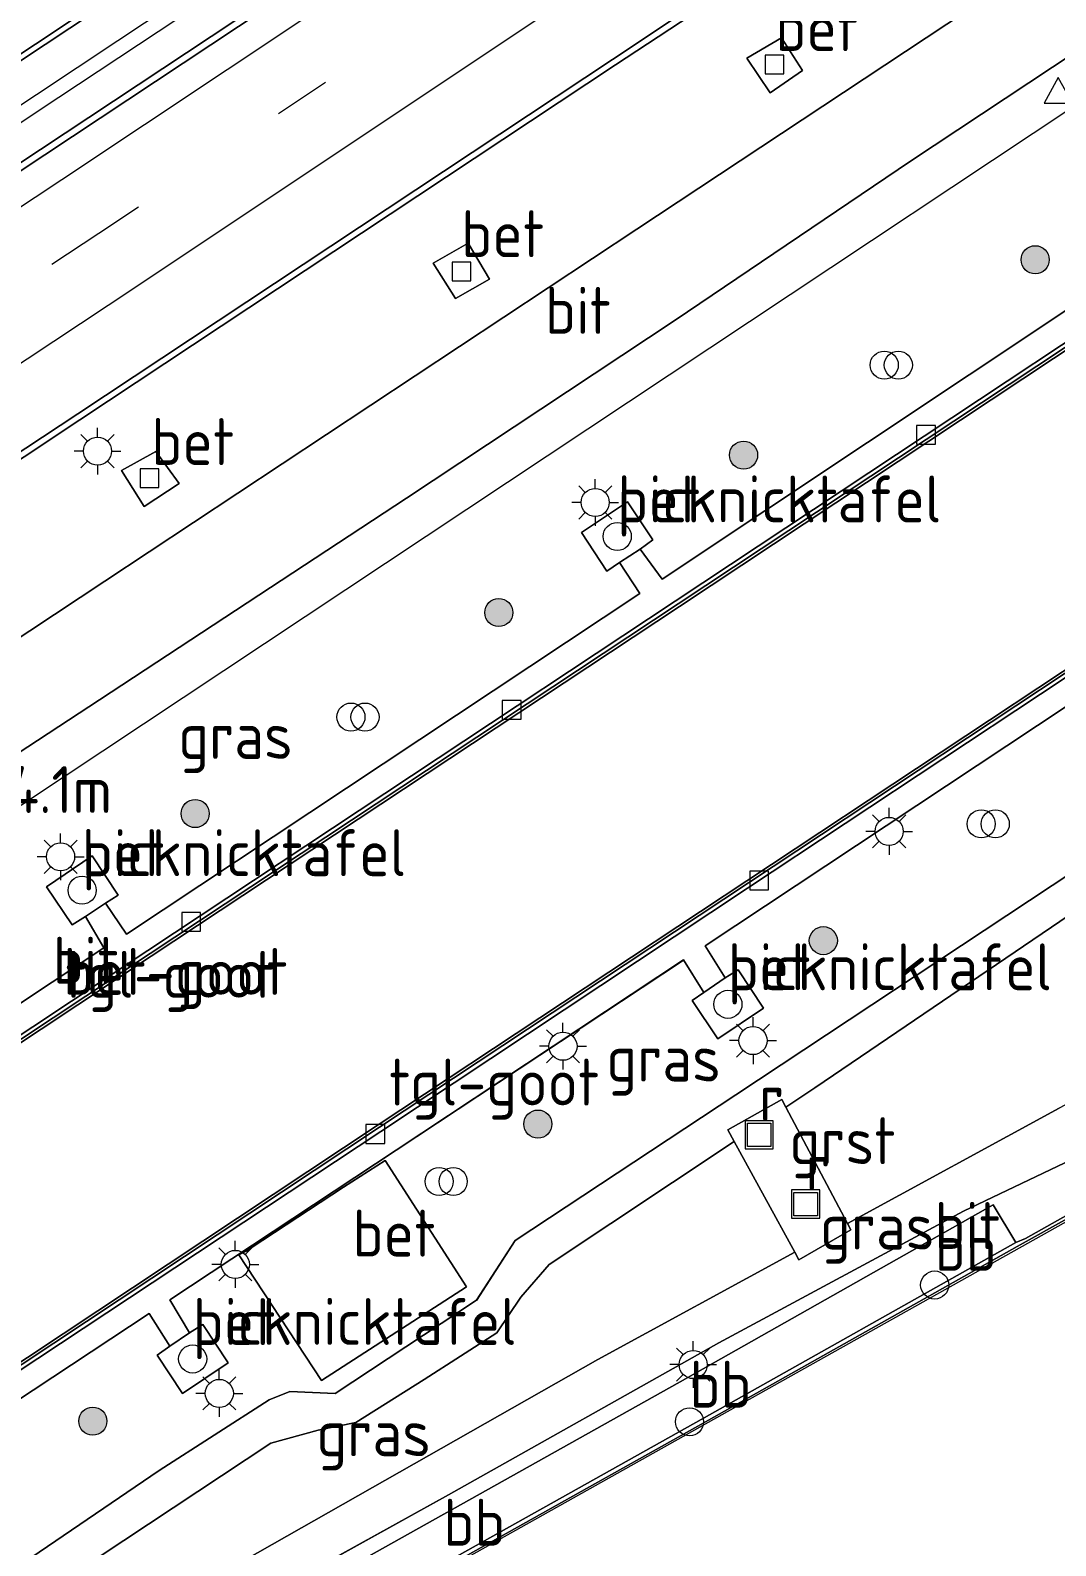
# Model space of a CAD drawing. Extents: x 253736 to 255979, y 477184 to 479215.
# Drawn here: x 255035.2 to 255089.9, y 478069.4 to 478150.2 of the extents above; entities that cross this region are included whole.
import ezdxf
from ezdxf.enums import TextEntityAlignment as Align

# ---------------------------------------------------------------- set-up
doc = ezdxf.new("R2010")
doc.units = 0
doc.linetypes.add('39strp', pattern=[12, 3, -9])
for name, color, linetype, lineweight in [('af-bs-doorgang', 8, 'Continuous', 18), ('af-bs-rasterhekwerk', 8, 'hekwerk', 18), ('as-bs-kilometr', 8, 'Continuous', 18), ('bp-b5-grasland', 8, 'Continuous', 18), ('bp-bs-boom', 8, 'Continuous', 18), ('gr-bs-geleiderail', 8, 'geleiderail', 18), ('gw-bs-kruinlijn', 8, 'Continuous', 18), ('gw-bs-teenlijn', 8, 'Continuous', 18), ('mk-bs-39streep 0.15', 8, '39strp', 18), ('mk-bs-streep 0.15', 8, 'Continuous', 18), ('og-bs-inrichtingselement', 8, 'Continuous', 18), ('og-bs-terreinafscheiding', 8, 'Continuous', 18), ('vh-b5-verh_soort', 8, 'Continuous', 18), ('vh-bs-band', 8, 'Continuous', 18), ('wh-bs-kolk', 8, 'Continuous', 18), ('wh-bs-put', 8, 'Continuous', 18), ('wm-bs-lichtmast', 8, 'Continuous', 18), ('wm-bs-overig', 8, 'Continuous', 18), ('wm-bs-verkeersbord', 8, 'Continuous', 18)]:
    doc.layers.add(name, color=color, linetype=linetype, lineweight=lineweight)
doc.styles.add('rtw_iso', font='isocp.shx')
doc.linetypes.add('geleiderail', pattern='A,2,-1,[175,RTW.shx,S=0.5,R=0,X=0,Y=0],-1', length=4)
doc.linetypes.add('hekwerk', pattern='A,7,-1.5,[1,RTW.shx,S=0.75,R=0,X=0,Y=0],-1.5', length=10)

# ---------------------------------------------------------------- blocks, each defined once
blk = doc.blocks.new('kolk')
blk.add_lwpolyline([(-0.5, -0.5), (0.5, -0.5), (0.5, 0.5), (-0.5, 0.5)], close=True)
blk = doc.blocks.new('dtb')
blk.add_circle((0, 0), 0.75)
blk = doc.blocks.new('dtbattr')
at = {"style": 'rtw_iso'}
blk.add_attdef('TAG', (0.591, 0.868), '', height=2.5, dxfattribs=at)
blk = doc.blocks.new('put')
for p, q in [((0.75, 0.75), (-0.75, 0.75)), ((-0.75, 0.75), (-0.75, -0.75)), ((0.75, -0.75), (0.75, 0.75)), ((-0.75, -0.75), (0.75, -0.75))]:
    blk.add_line(p, q)
blk.add_lwpolyline([(-0.625, 0.625), (0.625, 0.625), (0.625, -0.625), (-0.625, -0.625)], close=True)
blk = doc.blocks.new('verkeersbord')
for p, q in [((0, 0.75), (-0.75, -0.625)), ((0.75, -0.625), (0, 0.75)), ((-0.75, -0.625), (0.75, -0.625))]:
    blk.add_line(p, q)
blk = doc.blocks.new('dtbattr-r')
at = {"style": 'rtw_iso'}
blk.add_attdef('TAG', text='', height=2.5, dxfattribs=at).set_placement((0, 0), align=Align.MIDDLE_CENTER)
blk = doc.blocks.new('RW1 Buren totaal_ACAD_1_FMEBLOCK100')
at = {"layer": 'bp-b5-grasland'}
for points in [[(-34.17, -18.289, 24.151), (-23.501, -11.047, 24.198), (-17.644, -7.269, 24.278), (-16.539, -6.826, 24.276), (-14.115, -6.93, 24.215), (-6.574, -1.961, 24.227), (-4.51, 1.232, 24.232), (7.27, 9.008, 24.136), (24.161, 20.183, 24.094), (35.281, 27.547, 24.163), (47.452, 36.133, 24.307), (53.141, 38.802, 24.181), (56.862, 37.99, 24.274), (58.58, 34.962, 24.379), (58.025, 30.156, 24.358), (56.639, 25.837, 24.455), (53.751, 21.786, 24.432), (49.54, 19.062, 24.454), (37.295, 12.35, 24.421), (26.783, 6.299, 24.487), (19.424, 2.795, 24.483), (6.362, -4.228, 24.5), (-8.06, -12.334, 24.465), (-22.684, -20.446, 24.483)], [(31.38, 22.882, 23.545), (11.49, 9.382, 23.533), (9.942, 8.352, 23.539), (9.727, 8.757, 23.763), (6.852, 7.136, 23.705), (7.188, 6.522, 23.549), (-2.688, -0.041, 23.586), (-4.203, -1.795, 23.598), (-5.488, -3.7, 23.57), (-9.355, -6.184, 23.617), (-13.013, -8.48, 23.553), (-15.021, -8.894, 23.56), (-17.554, -9.58, 23.545), (-30.609, -18.226, 23.578)], [(-20.477, -16.693, 23.653), (-0.1, -5.126, 23.648), (10.422, 0.606, 23.622), (10.645, 0.199, 23.765), (13.422, 1.803, 23.809), (13.242, 2.142, 23.614), (24.53, 8.292, 23.586)]]:
    blk.add_polyline3d(points, dxfattribs=at)
blk = doc.blocks.new('RW1 Buren totaal_ACAD_1_FMEBLOCK105')
at = {"layer": 'bp-b5-grasland'}
for points in [[(43.967, 0.329, 24.58), (29.826, -7.614, 24.586), (29.31, -7.844, 24.56), (28.099, -5.828, 24.537), (11.399, -15.274, 24.556), (-13.838, -29.397, 24.537)], [(-28.3, -19.114, 24.371), (-16.96, -11.628, 24.372), (-15.85, -13.365, 24.399), (-16.521, -13.853, 24.408), (-15.169, -15.901, 24.41), (-12.729, -14.264, 24.397), (-14.094, -12.206, 24.409), (-14.792, -12.654, 24.405), (-15.852, -10.888, 24.379), (-3.773, -2.91, 24.376), (11.566, 7.242, 24.389), (12.654, 5.514, 24.394), (12.026, 5.08, 24.412), (13.395, 3.027, 24.394), (15.847, 4.67, 24.413), (14.489, 6.724, 24.417), (13.788, 6.291, 24.406), (12.724, 7.995, 24.374), (40.137, 26.159, 24.363)], [(-15.595, -29.408, 24.483), (-0.971, -21.296, 24.465), (13.451, -13.19, 24.5), (26.513, -6.167, 24.483), (33.872, -2.663, 24.487), (44.384, 3.388, 24.421), (56.629, 10.1, 24.454), (60.841, 12.824, 24.432), (63.729, 16.875, 24.455), (65.114, 21.194, 24.358), (65.669, 26, 24.379), (63.951, 29.028, 24.274), (60.231, 29.84, 24.181), (54.541, 27.171, 24.307), (42.37, 18.585, 24.163), (31.25, 11.221, 24.094), (14.359, 0.046, 24.136), (2.58, -7.73, 24.232), (0.515, -10.923, 24.227), (-7.026, -15.891, 24.215), (-9.45, -15.788, 24.276), (-10.555, -16.231, 24.278), (-16.411, -20.009, 24.198), (-27.08, -27.251, 24.151)]]:
    blk.add_polyline3d(points, dxfattribs=at)
blk.add_polyline3d([(-10.882, -7.715, 24.393), (-11.777, -8.294, 24.378), (-12.169, -8.499, 24.317), (-7.751, -15.206, 24.269), (-0.021, -10.198, 24.252), (-4.353, -3.456, 24.247), (-6.572, -4.878, 24.39)], close=True, dxfattribs=at)
blk = doc.blocks.new('RW1 Buren totaal_ACAD_1_FMEBLOCK121')
at = {"layer": 'bp-b5-grasland'}
for points in [[(67.501, 37.519, 24.236), (45.444, 22.913, 24.236), (17.036, 4.126, 24.227), (-4.313, -10.009, 24.206)], [(0.84, 2.865, 24.408), (15.702, 12.732, 24.401), (44.309, 31.683, 24.465), (54.65, 38.49, 24.444)]]:
    blk.add_polyline3d(points, dxfattribs=at)
for points in [[(51.309, 32.03, 24.146), (52.564, 30.186, 24.113), (54.277, 31.374, 24.125), (53.172, 33.12, 24.128)], [(34.572, 21.091, 24.038), (35.763, 19.204, 24.053), (37.574, 20.243, 24.08), (36.441, 22.166, 24.092)], [(17.925, 10.022, 24.074), (19.145, 8.116, 24.059), (21.015, 9.341, 24.095), (19.765, 11.041, 24.047)]]:
    blk.add_polyline3d(points, close=True, dxfattribs=at)
blk = doc.blocks.new('RW1 Buren totaal_ACAD_1_FMEBLOCK153')
at = {"layer": 'bp-b5-grasland'}
for points in [[(2.428, -2.944, 24.795), (-19.684, -17.607, 24.762), (-39.852, -30.986, 24.744)], [(-22.091, -13.747, 24.719), (0.318, 1.1, 24.749)]]:
    blk.add_polyline3d(points, dxfattribs=at)
blk = doc.blocks.new('prullenbak')
for centre in [(-0.375, 0), (0.375, 0)]:
    blk.add_circle(centre, 0.75)
blk = doc.blocks.new('boom')
blk.add_hatch(color=256).paths.add_polyline_path([(-0.75, 0, 1), (0.75, 0, 1)])
blk.add_circle((0, 0), 0.75)
blk = doc.blocks.new('lantaarnpaal')
for p, q in [((-0.884, 0.884), (-0.53, 0.53)), ((0, 0.75), (0, 1.25)), ((0.53, 0.53), (0.884, 0.884)), ((-0.75, 0), (-1.25, 0)), ((0.75, 0), (1.25, 0)), ((-0.53, -0.53), (-0.884, -0.884)), ((0, -0.75), (0, -1.25)), ((0.53, -0.53), (0.884, -0.884))]:
    blk.add_line(p, q)
blk.add_circle((0, 0), 0.75)
blk = doc.blocks.new('RW1 Buren totaal_ACAD_1_FMEBLOCK893')
at = {"layer": 'vh-b5-verh_soort'}
for points in [[(-26.834, 14.178, 24.306), (16.085, 42.638, 24.312), (44.286, 61.291, 24.283), (82.582, 86.689, 24.29), (82.915, 86.715, 24.302), (83.124, 86.359, 24.318), (82.05, 81.121, 24.433), (82.399, 80.399, 24.439), (83.059, 80.443, 24.437), (93.144, 87.112, 24.476), (93.069, 87.24, 24.494), (94.578, 88.523, 24.511), (96.486, 90.929, 24.484), (97.664, 93.706, 24.475)], [(79.004, 67.265, 24.259), (47.882, 46.65, 24.2), (28.2, 33.64, 24.204), (3.857, 17.498, 24.2)], [(20.221, 3.538, 24.456), (45.547, 17.703, 24.452), (62.318, 27.133, 24.465), (77.026, 35.333, 24.469)]]:
    blk.add_polyline3d(points, dxfattribs=at)
blk = doc.blocks.new('Deel_d28hz')
at = {"layer": 'af-bs-doorgang'}
blk.add_polyline3d([(255047.612, 478085.654, 24.393), (255046.717, 478085.075, 24.378)], dxfattribs=at)
at = {"layer": 'af-bs-rasterhekwerk'}
for points in [[(255118.226, 478166.834, 24.369), (255097.356, 478150.46, 24.267), (254987.221, 478077.356, 24.217), (254977.077, 478064.379, 24.253), (254973.673, 478058.132, 24.34), (254975.275, 478054.254, 24.32)], [(255047.612, 478085.654, 24.393), (255051.922, 478088.491, 24.39), (255054.141, 478089.913, 24.247), (255058.473, 478083.171, 24.252), (255050.743, 478078.163, 24.269), (255046.325, 478084.87, 24.317), (255046.717, 478085.075, 24.378)]]:
    blk.add_polyline3d(points, dxfattribs=at)
at = {"layer": 'bp-b5-grasland'}
for points in [[(255096.28, 478139.134, 24.461), (255068.93, 478120.942, 24.455), (255067.757, 478122.537, 24.5), (255068.429, 478123.033, 24.515), (255067.083, 478125.061, 24.52), (255064.618, 478123.433, 24.505), (255065.975, 478121.372, 24.511), (255066.649, 478121.825, 24.523), (255067.732, 478120.181, 24.483), (255040.338, 478101.983, 24.472), (255039.208, 478103.648, 24.52), (255039.879, 478104.065, 24.52), (255038.492, 478106.176, 24.527), (255036.053, 478104.511, 24.52), (255037.43, 478102.494, 24.511), (255038.15, 478102.928, 24.524), (255039.119, 478101.264, 24.468), (255011.686, 478083.036, 24.479)], [(255020.778, 478102.624, 24.257), (255038.89, 478114.5, 24.257), (255055.271, 478125.265, 24.269), (255069.614, 478134.765, 24.299), (255082.175, 478143.252, 24.344), (255096.084, 478152.458, 24.356)]]:
    blk.add_polyline3d(points, dxfattribs=at)
for points in [[(255119.905, 478112.808, 23.615), (255119.775, 478112.877, 23.583), (255118.956, 478111.309, 23.636), (255119.237, 478111.167, 23.654), (255116.264, 478107.606, 23.588), (255110.079, 478103.326, 23.609), (255090.113, 478092.699, 23.586), (255078.825, 478086.549, 23.614), (255075.525, 478092.759, 23.539), (255077.074, 478093.789, 23.533), (255096.964, 478107.289, 23.545), (255108.446, 478114.805, 23.463), (255115.738, 478119.81, 23.501), (255118.742, 478120.88, 23.523), (255120.988, 478120.572, 23.487), (255121.696, 478119.544, 23.497), (255121.377, 478116.422, 23.534)], [(255076.005, 478085.013, 23.622), (255065.484, 478079.281, 23.648), (255045.106, 478067.714, 23.653), (255026.625, 478057.08, 23.664), (255024.425, 478055.837, 23.667), (255022.851, 478058.781, 23.606), (255034.975, 478066.181, 23.578), (255048.03, 478074.827, 23.545), (255050.562, 478075.513, 23.56), (255052.57, 478075.927, 23.553), (255056.228, 478078.223, 23.617), (255060.096, 478080.707, 23.57), (255061.38, 478082.612, 23.598), (255062.896, 478084.366, 23.586), (255072.771, 478090.929, 23.549)]]:
    blk.add_polyline3d(points, close=True, dxfattribs=at)
at = {"layer": 'gr-bs-geleiderail'}
for points in [[(254888.275, 478047.997, 25.234), (254935.328, 478079.297, 25.375), (254984.13, 478111.71, 25.456), (255036.715, 478146.672, 25.501), (255089.688, 478181.695, 25.57), (255099.031, 478187.796, 25.585), (255119.681, 478201.284, 25.603), (255139.001, 478214.098, 25.636), (255146.576, 478219.171, 25.639), (255168.412, 478234.722, 25.633), (255193.618, 478252.791, 25.636), (255196.659, 478255.099, 25.672), (255203.806, 478261.204, 25.642), (255211.552, 478267.917, 25.69), (255213.228, 478269.389, 25.696)], [(255189.73, 478254.275, 25.687), (255168.87, 478239.295, 25.606), (255166.928, 478237.872, 25.609), (255165.502, 478236.716, 25.624), (255163.462, 478234.975, 25.6), (255147.611, 478221.359, 25.606), (255145.153, 478219.373, 25.609), (255142.787, 478217.576, 25.6), (255140.043, 478215.661, 25.597), (255086.635, 478180.625, 25.567), (255065.494, 478166.654, 25.546), (255039.868, 478149.662, 25.474), (254994.323, 478119.448, 25.471), (254944.356, 478086.205, 25.42), (254887.84, 478048.598, 25.252)]]:
    blk.add_polyline3d(points, dxfattribs=at)
at = {"layer": 'gw-bs-kruinlijn'}
blk.add_polyline3d([(255042.899, 478063.961, 24.483), (255057.523, 478072.073, 24.465), (255071.945, 478080.179, 24.5), (255085.007, 478087.202, 24.483), (255092.366, 478090.706, 24.487), (255102.878, 478096.757, 24.421), (255115.123, 478103.469, 24.454), (255119.335, 478106.193, 24.432), (255122.223, 478110.244, 24.455), (255123.608, 478114.563, 24.358), (255124.163, 478119.369, 24.379), (255122.445, 478122.397, 24.274), (255118.725, 478123.209, 24.181), (255113.035, 478120.54, 24.307), (255100.864, 478111.954, 24.163), (255089.744, 478104.59, 24.094), (255072.853, 478093.415, 24.136), (255061.074, 478085.639, 24.232), (255059.009, 478082.446, 24.227), (255051.468, 478077.477, 24.215), (255049.044, 478077.581, 24.276), (255047.939, 478077.138, 24.278), (255042.083, 478073.36, 24.198), (255031.414, 478066.118, 24.151)], dxfattribs=at)
at = {"layer": 'gw-bs-teenlijn'}
for points in [[(255075.525, 478092.759, 23.539), (255077.074, 478093.789, 23.533), (255096.964, 478107.289, 23.545), (255108.446, 478114.805, 23.463), (255115.738, 478119.81, 23.501), (255118.742, 478120.88, 23.523), (255120.988, 478120.572, 23.487), (255121.696, 478119.544, 23.497), (255121.377, 478116.422, 23.534), (255119.905, 478112.808, 23.615)], [(255119.237, 478111.167, 23.654), (255116.264, 478107.606, 23.588), (255110.079, 478103.326, 23.609), (255090.113, 478092.699, 23.586), (255078.825, 478086.549, 23.614)], [(255022.851, 478058.781, 23.606), (255034.975, 478066.181, 23.578), (255048.03, 478074.827, 23.545), (255050.562, 478075.513, 23.56), (255052.57, 478075.927, 23.553), (255056.228, 478078.223, 23.617), (255060.096, 478080.707, 23.57), (255061.38, 478082.612, 23.598), (255062.896, 478084.366, 23.586), (255072.771, 478090.929, 23.549)], [(255076.005, 478085.013, 23.622), (255065.484, 478079.281, 23.648), (255045.106, 478067.714, 23.653), (255026.625, 478057.08, 23.664), (255024.425, 478055.837, 23.667)]]:
    blk.add_polyline3d(points, dxfattribs=at)
at = {"layer": 'mk-bs-39streep 0.15'}
blk.add_polyline3d([(255226.958, 478271.138, 25.019), (255223.306, 478268.451, 25.01), (255198.516, 478250.276, 24.912), (255177.9, 478235.288, 24.846), (255158.307, 478221.1, 24.864), (255140.11, 478208.093, 24.835), (255119.662, 478193.675, 24.805), (255100.661, 478180.703, 24.782), (255079.172, 478166.186, 24.753), (255060.93, 478154.106, 24.732), (255038.855, 478139.38, 24.689), (255018.695, 478126.038, 24.67), (254997.503, 478111.938, 24.651), (254977.306, 478098.547, 24.628), (254957.352, 478085.319, 24.61), (254935.845, 478071.061, 24.58), (254915.165, 478057.282, 24.532), (254894.834, 478043.753, 24.492), (254892.201, 478041.997, 24.488)], dxfattribs=at)
at = {"layer": 'mk-bs-streep 0.15'}
for points in [[(255224.761, 478273.828, 25.1), (255221.085, 478271.117, 25.087), (255196.306, 478252.972, 24.989), (255175.815, 478238.102, 24.917), (255156.271, 478223.899, 24.942), (255138.047, 478210.911, 24.927), (255117.592, 478196.483, 24.904), (255098.571, 478183.49, 24.884), (255077.161, 478169.041, 24.835), (255059.004, 478156.986, 24.809), (255036.874, 478142.255, 24.764), (255016.723, 478128.899, 24.752), (254995.537, 478114.784, 24.732), (254975.242, 478101.385, 24.711), (254955.33, 478088.115, 24.686), (254933.831, 478073.872, 24.654), (254913.196, 478060.129, 24.626), (254892.903, 478046.623, 24.578), (254890.251, 478044.853, 24.572)], [(254894.152, 478039.139, 24.409), (254896.752, 478040.874, 24.414), (254917.083, 478054.403, 24.454), (254937.76, 478068.18, 24.502), (254959.264, 478082.435, 24.532), (254979.218, 478095.663, 24.55), (254999.417, 478109.056, 24.573), (255020.608, 478123.155, 24.592), (255040.77, 478136.498, 24.611), (255062.845, 478151.225, 24.654), (255081.096, 478163.31, 24.675), (255102.605, 478177.841, 24.704), (255121.634, 478190.832, 24.727), (255142.113, 478205.272, 24.757), (255160.328, 478218.292, 24.786), (255179.932, 478232.488, 24.768), (255200.556, 478247.482, 24.834), (255225.354, 478265.662, 24.932), (255229.151, 478268.455, 24.941)], [(255117.811, 478102.05, 24.493), (255117.817, 478101.96, 24.442), (255006.087, 478039.355, 24.414), (255004.107, 478038.22, 24.431), (255000.303, 478036.848, 24.459), (254997.16, 478036.509, 24.46), (254993.847, 478036.61, 24.514)]]:
    blk.add_polyline3d(points, dxfattribs=at)
at = {"layer": 'og-bs-terreinafscheiding'}
for points in [[(254889.358, 478046.162, 24.602), (254892.042, 478047.956, 24.607), (254912.269, 478061.408, 24.656), (254932.942, 478075.157, 24.677), (254954.429, 478089.346, 24.709), (254974.313, 478102.598, 24.731), (254994.672, 478116.16, 24.756), (255015.754, 478130.202, 24.787), (255035.967, 478143.593, 24.794), (255058.063, 478158.242, 24.83), (255076.327, 478170.33, 24.865), (255097.595, 478184.651, 24.907), (255116.682, 478197.617, 24.927), (255137.352, 478211.81, 24.951), (255155.684, 478224.707, 24.97), (255175.226, 478238.738, 24.925), (255195.852, 478253.624, 25.007), (255220.606, 478271.687, 25.094), (255224.296, 478274.397, 25.109)], [(254886.42, 478050.466, 24.59), (254888.232, 478051.673, 24.594), (254912.346, 478067.758, 24.643), (254934.819, 478082.634, 24.681), (254951.381, 478093.619, 24.692), (254970.054, 478106.036, 24.705), (254993.057, 478121.37, 24.734), (255012.786, 478134.429, 24.751), (255033.225, 478148.007, 24.765), (255055.593, 478162.868, 24.802), (255075.882, 478176.384, 24.813), (255095.619, 478189.531, 24.856), (255115.98, 478203.423, 24.865), (255135.136, 478216.575, 24.909), (255152.583, 478228.786, 24.931), (255162.636, 478235.887, 24.902), (255168.982, 478240.369, 24.884), (255189.474, 478254.966, 24.955)], [(254889.166, 478046.442, 24.568), (254891.826, 478048.217, 24.572), (254912.081, 478061.699, 24.628), (254932.764, 478075.428, 24.648), (254954.252, 478089.656, 24.67), (254974.089, 478102.898, 24.689), (254994.458, 478116.408, 24.711), (255015.574, 478130.491, 24.744), (255035.742, 478143.87, 24.762), (255057.854, 478158.533, 24.795), (255076.158, 478170.664, 24.823), (255097.176, 478184.732, 24.85), (255116.541, 478197.84, 24.872), (255137.148, 478212.114, 24.912), (255155.529, 478224.908, 24.918), (255175.18, 478238.839, 24.877), (255195.784, 478253.674, 24.963), (255195.852, 478253.624, 25.007)], [(254886.555, 478050.268, 24.542), (254888.226, 478051.379, 24.546), (254912.516, 478067.476, 24.596), (254934.926, 478082.429, 24.6), (254951.479, 478093.342, 24.634), (254970.189, 478105.827, 24.665), (254993.227, 478121.127, 24.681), (255012.951, 478134.231, 24.698), (255033.335, 478147.73, 24.719), (255055.744, 478162.577, 24.749), (255076.075, 478176.079, 24.766), (255095.765, 478189.314, 24.82), (255116.089, 478203.18, 24.825), (255135.281, 478216.334, 24.864), (255151.411, 478227.672, 24.891), (255162.722, 478235.695, 24.848), (255162.636, 478235.887, 24.902)], [(255135.278, 478191.005, 24.438), (255142.426, 478197.674, 24.493), (255147.694, 478202.564, 24.596), (255147.277, 478203.306, 24.641), (255133.065, 478193.779, 24.617), (255105.129, 478174.662, 24.576), (255090.951, 478165.186, 24.56), (255076.622, 478155.576, 24.536), (255066.268, 478148.665, 24.526), (255037.729, 478129.77, 24.481), (255022.785, 478119.902, 24.472), (254998.452, 478103.676, 24.457), (254981.426, 478092.352, 24.412), (254959.42, 478077.69, 24.39), (254939.927, 478064.784, 24.361), (254915.918, 478048.858, 24.323), (254898.702, 478037.408, 24.305), (254896.392, 478035.859, 24.296)], [(254896.57, 478035.597, 24.24), (254898.799, 478037.09, 24.248), (254916.169, 478048.608, 24.254), (254940.115, 478064.52, 24.307), (254959.508, 478077.379, 24.313), (254981.62, 478092.108, 24.362), (254998.65, 478103.421, 24.367), (255022.972, 478119.572, 24.408), (255037.834, 478129.439, 24.401), (255066.441, 478148.39, 24.465), (255076.782, 478155.197, 24.444), (255091.21, 478164.889, 24.484), (255105.203, 478174.322, 24.526), (255133.31, 478193.551, 24.542), (255147.336, 478202.954, 24.566), (255147.277, 478203.306, 24.641)], [(255109.439, 478168.893, 24.369), (255107.58, 478167.279, 24.377), (255100.899, 478162.348, 24.329), (255089.633, 478154.226, 24.236), (255067.576, 478139.62, 24.236), (255039.168, 478120.833, 24.227), (255017.819, 478106.698, 24.206), (255010.322, 478101.778, 24.189)], [(255020.778, 478102.624, 24.257), (255038.89, 478114.5, 24.257), (255055.271, 478125.265, 24.269), (255069.614, 478134.765, 24.299), (255082.175, 478143.252, 24.344), (255096.084, 478152.458, 24.356), (255105.602, 478159.278, 24.41), (255112.547, 478164.897, 24.454)], [(255073.441, 478148.737, 24.146), (255074.696, 478146.893, 24.113), (255076.409, 478148.081, 24.125), (255075.304, 478149.826, 24.128), (255073.441, 478148.737, 24.146)], [(255029.423, 478075.677, 24.2), (255053.766, 478091.819, 24.204), (255073.448, 478104.829, 24.2), (255104.57, 478125.444, 24.259), (255104.786, 478125.649, 24.255), (255104.925, 478125.986, 24.264), (255105.871, 478130.761, 24.314), (255106.042, 478131.131, 24.326), (255106.397, 478131.44, 24.332), (255113.658, 478136.235, 24.33), (255120.974, 478141.104, 24.382), (255124.049, 478143.569, 24.435), (255126.066, 478146.006, 24.453), (255127.088, 478147.549, 24.461)], [(255102.461, 478093.698, 24.58), (255088.32, 478085.755, 24.586), (255087.804, 478085.525, 24.56)], [(254998.732, 478072.357, 24.306), (255041.651, 478100.817, 24.312), (255069.852, 478119.47, 24.283), (255108.148, 478144.868, 24.29), (255108.481, 478144.894, 24.302), (255108.69, 478144.538, 24.318), (255107.616, 478139.3, 24.433), (255107.965, 478138.578, 24.439), (255108.625, 478138.622, 24.437), (255118.71, 478145.291, 24.476), (255118.635, 478145.419, 24.494)], [(254973.679, 478052.651, 24.431), (254976.282, 478051.119, 24.455), (254979.332, 478050.611, 24.468), (254982.362, 478050.996, 24.503), (254985.118, 478052.347, 24.522), (254987.584, 478054.797, 24.537), (254991.811, 478060.326, 24.551), (254993.859, 478062.604, 24.55), (254996.233, 478064.508, 24.532), (254996.468, 478064.742, 24.514), (254996.589, 478065.05, 24.5), (254998.012, 478071.945, 24.426), (254998.185, 478072.327, 24.436), (254998.527, 478072.641, 24.426), (255041.465, 478101.123, 24.449), (255069.621, 478119.755, 24.414), (255107.974, 478145.172, 24.436), (255108.588, 478145.27, 24.46), (255109.057, 478144.454, 24.462), (255107.96, 478139.214, 24.497), (255108.093, 478138.92, 24.501), (255108.567, 478138.943, 24.92), (255109.353, 478139.506, 24.555)], [(255067.757, 478122.537, 24.5), (255068.93, 478120.942, 24.455), (255096.28, 478139.134, 24.461), (255095.224, 478140.732, 24.515)], [(255056.704, 478137.798, 24.038), (255057.895, 478135.911, 24.053), (255059.706, 478136.95, 24.08), (255058.573, 478138.872, 24.092), (255056.704, 478137.798, 24.038)], [(255087.804, 478085.525, 24.56), (255071.173, 478076.172, 24.59), (255045.782, 478061.957, 24.578), (255023.129, 478049.274, 24.56)], [(255029.482, 478075.294, 24.336), (255053.915, 478091.466, 24.346), (255073.483, 478104.436, 24.338), (255104.766, 478125.159, 24.375), (255105.053, 478125.471, 24.373), (255105.248, 478125.96, 24.374), (255106.222, 478130.682, 24.446), (255106.344, 478130.94, 24.44), (255106.561, 478131.183, 24.453), (255107.777, 478131.967, 24.412)], [(255040.057, 478126.729, 24.074), (255041.277, 478124.823, 24.059), (255043.147, 478126.048, 24.095), (255041.897, 478127.748, 24.047), (255040.057, 478126.729, 24.074)], [(255066.649, 478121.825, 24.523), (255065.975, 478121.372, 24.511), (255064.618, 478123.433, 24.505), (255067.083, 478125.061, 24.52), (255068.429, 478123.033, 24.515), (255067.757, 478122.537, 24.5)], [(255066.649, 478121.825, 24.523), (255067.757, 478122.537, 24.5)], [(255039.208, 478103.648, 24.52), (255040.338, 478101.983, 24.472), (255067.732, 478120.181, 24.483), (255066.649, 478121.825, 24.523)], [(255072.282, 478099.66, 24.406), (255071.218, 478101.364, 24.374), (255098.631, 478119.528, 24.363), (255099.75, 478117.793, 24.421)], [(255038.15, 478102.928, 24.524), (255037.43, 478102.494, 24.511), (255036.053, 478104.511, 24.52), (255038.492, 478106.176, 24.527), (255039.879, 478104.065, 24.52), (255039.208, 478103.648, 24.52)], [(255038.15, 478102.928, 24.524), (255039.208, 478103.648, 24.52)], [(255010.579, 478084.673, 24.517), (255011.686, 478083.036, 24.479), (255039.119, 478101.264, 24.468), (255038.15, 478102.928, 24.524)], [(255043.702, 478080.715, 24.405), (255042.642, 478082.481, 24.379), (255054.721, 478090.459, 24.376), (255070.06, 478100.611, 24.389), (255071.148, 478098.883, 24.394)], [(255071.148, 478098.883, 24.394), (255070.52, 478098.449, 24.412), (255071.889, 478096.396, 24.394), (255074.341, 478098.039, 24.413), (255072.983, 478100.093, 24.417), (255072.282, 478099.66, 24.406)], [(255072.282, 478099.66, 24.406), (255071.148, 478098.883, 24.394)], [(255079.005, 478086.21, 23.809), (255078.825, 478086.549, 23.614), (255075.525, 478092.759, 23.539), (255075.31, 478093.164, 23.763), (255072.436, 478091.543, 23.705), (255072.771, 478090.929, 23.549), (255076.005, 478085.013, 23.622), (255076.228, 478084.606, 23.765), (255079.005, 478086.21, 23.809)], [(255087.804, 478085.525, 24.56), (255086.593, 478087.541, 24.537), (255069.893, 478078.095, 24.556), (255044.656, 478063.972, 24.537), (255022.021, 478051.268, 24.524)], [(255014.86, 478061.622, 24.401), (255013.769, 478063.31, 24.343), (255030.194, 478074.255, 24.371), (255041.534, 478081.741, 24.372), (255042.644, 478080.004, 24.399)], [(255042.644, 478080.004, 24.399), (255041.973, 478079.516, 24.408), (255043.325, 478077.468, 24.41), (255045.765, 478079.105, 24.397), (255044.4, 478081.163, 24.409), (255043.702, 478080.715, 24.405)], [(255043.702, 478080.715, 24.405), (255042.644, 478080.004, 24.399)]]:
    blk.add_polyline3d(points, dxfattribs=at)
at = {"layer": 'vh-b5-verh_soort'}
for points in [[(255076.622, 478155.576, 24.536), (255066.268, 478148.665, 24.526), (255037.729, 478129.77, 24.481), (255022.785, 478119.902, 24.472)], [(255015.754, 478130.202, 24.787), (255035.967, 478143.593, 24.794), (255058.063, 478158.242, 24.83)], [(255055.593, 478162.868, 24.802), (255033.225, 478148.007, 24.765)], [(255015.574, 478130.491, 24.744), (255035.742, 478143.87, 24.762), (255057.854, 478158.533, 24.795), (255076.158, 478170.664, 24.823), (255097.176, 478184.732, 24.85), (255116.541, 478197.84, 24.872), (255137.148, 478212.114, 24.912), (255155.529, 478224.908, 24.918), (255175.18, 478238.839, 24.877), (255195.784, 478253.674, 24.963), (255195.852, 478253.624, 25.007), (255175.226, 478238.738, 24.925), (255155.684, 478224.707, 24.97), (255137.352, 478211.81, 24.951), (255116.682, 478197.617, 24.927), (255097.595, 478184.651, 24.907), (255076.327, 478170.33, 24.865), (255058.063, 478158.242, 24.83), (255035.967, 478143.593, 24.794), (255015.754, 478130.202, 24.787)], [(255033.225, 478148.007, 24.765), (255055.593, 478162.868, 24.802), (255075.882, 478176.384, 24.813), (255095.619, 478189.531, 24.856), (255115.98, 478203.423, 24.865), (255135.136, 478216.575, 24.909), (255152.583, 478228.786, 24.931), (255162.636, 478235.887, 24.902), (255162.722, 478235.695, 24.848), (255151.411, 478227.672, 24.891), (255135.281, 478216.334, 24.864), (255116.089, 478203.18, 24.825), (255095.765, 478189.314, 24.82), (255076.075, 478176.079, 24.766), (255055.744, 478162.577, 24.749), (255033.335, 478147.73, 24.719)], [(255022.785, 478119.902, 24.472), (255037.729, 478129.77, 24.481), (255066.268, 478148.665, 24.526), (255076.622, 478155.576, 24.536), (255090.951, 478165.186, 24.56), (255105.129, 478174.662, 24.576), (255133.065, 478193.779, 24.617), (255147.277, 478203.306, 24.641), (255147.336, 478202.954, 24.566), (255133.31, 478193.551, 24.542), (255105.203, 478174.322, 24.526), (255091.21, 478164.889, 24.484), (255076.782, 478155.197, 24.444), (255066.441, 478148.39, 24.465), (255037.834, 478129.439, 24.401), (255022.972, 478119.572, 24.408)], [(255029.423, 478075.677, 24.2), (255053.766, 478091.819, 24.204), (255073.448, 478104.829, 24.2), (255104.57, 478125.444, 24.259)], [(255104.647, 478125.329, 24.25), (255073.54, 478104.729, 24.214), (255053.842, 478091.69, 24.21), (255029.517, 478075.567, 24.209)], [(255104.766, 478125.159, 24.375), (255073.483, 478104.436, 24.338), (255053.915, 478091.466, 24.346), (255029.482, 478075.294, 24.336)], [(255023.129, 478049.274, 24.56), (255045.782, 478061.957, 24.578), (255071.173, 478076.172, 24.59), (255087.804, 478085.525, 24.56), (255088.32, 478085.755, 24.586), (255102.461, 478093.698, 24.58), (255117.712, 478102.23, 24.621), (255117.811, 478102.05, 24.493), (255102.592, 478093.512, 24.469), (255087.884, 478085.312, 24.465), (255071.113, 478075.882, 24.452), (255045.787, 478061.717, 24.456), (255023.219, 478049.088, 24.431)], [(255029.517, 478075.567, 24.209), (255053.842, 478091.69, 24.21), (255073.54, 478104.729, 24.214), (255104.647, 478125.329, 24.25)], [(255107.974, 478145.172, 24.436), (255069.621, 478119.755, 24.414), (255041.465, 478101.123, 24.449), (254998.527, 478072.641, 24.426)], [(255011.686, 478083.036, 24.479), (255039.119, 478101.264, 24.468), (255038.15, 478102.928, 24.524), (255039.208, 478103.648, 24.52), (255040.338, 478101.983, 24.472), (255067.732, 478120.181, 24.483), (255066.649, 478121.825, 24.523), (255067.757, 478122.537, 24.5), (255068.93, 478120.942, 24.455), (255096.28, 478139.134, 24.461)], [(254998.629, 478072.468, 24.299), (255041.602, 478100.95, 24.311), (255069.783, 478119.617, 24.299), (255108.067, 478144.999, 24.285), (255108.512, 478145.057, 24.285), (255108.847, 478144.531, 24.326), (255107.778, 478139.254, 24.421), (255108.05, 478138.713, 24.433), (255108.613, 478138.751, 24.441), (255118.635, 478145.419, 24.494), (255118.71, 478145.291, 24.476), (255108.625, 478138.622, 24.437), (255107.965, 478138.578, 24.439), (255107.616, 478139.3, 24.433), (255108.69, 478144.538, 24.318), (255108.481, 478144.894, 24.302), (255108.148, 478144.868, 24.29), (255069.852, 478119.47, 24.283), (255041.651, 478100.817, 24.312), (254998.732, 478072.357, 24.306)], [(254998.527, 478072.641, 24.426), (255041.465, 478101.123, 24.449), (255069.621, 478119.755, 24.414), (255107.974, 478145.172, 24.436), (255108.588, 478145.27, 24.46), (255109.057, 478144.454, 24.462), (255107.96, 478139.214, 24.497), (255108.093, 478138.92, 24.501), (255108.567, 478138.943, 24.92), (255109.353, 478139.506, 24.555), (255118.498, 478145.566, 24.518), (255118.635, 478145.419, 24.494), (255108.613, 478138.751, 24.441), (255108.05, 478138.713, 24.433), (255107.778, 478139.254, 24.421), (255108.847, 478144.531, 24.326), (255108.512, 478145.057, 24.285), (255108.067, 478144.999, 24.285), (255069.783, 478119.617, 24.299), (255041.602, 478100.95, 24.311), (254998.629, 478072.468, 24.299)], [(255098.631, 478119.528, 24.363), (255071.218, 478101.364, 24.374), (255072.282, 478099.66, 24.406), (255071.148, 478098.883, 24.394), (255070.06, 478100.611, 24.389), (255054.721, 478090.459, 24.376), (255042.642, 478082.481, 24.379), (255043.702, 478080.715, 24.405), (255042.644, 478080.004, 24.399), (255041.534, 478081.741, 24.372), (255030.194, 478074.255, 24.371)], [(255022.021, 478051.268, 24.524), (255044.656, 478063.972, 24.537), (255069.893, 478078.095, 24.556), (255086.593, 478087.541, 24.537), (255087.804, 478085.525, 24.56), (255071.173, 478076.172, 24.59), (255045.782, 478061.957, 24.578), (255023.129, 478049.274, 24.56)], [(255029.482, 478075.294, 24.336), (255053.915, 478091.466, 24.346), (255073.483, 478104.436, 24.338), (255104.766, 478125.159, 24.375)]]:
    blk.add_polyline3d(points, dxfattribs=at)
for points in [[(255112.547, 478164.897, 24.454), (255105.602, 478159.278, 24.41), (255096.084, 478152.458, 24.356), (255082.175, 478143.252, 24.344), (255069.614, 478134.765, 24.299), (255055.271, 478125.265, 24.269), (255038.89, 478114.5, 24.257), (255020.778, 478102.624, 24.257), (255013.094, 478097.653, 24.288), (255010.322, 478101.778, 24.189), (255017.819, 478106.698, 24.206), (255039.168, 478120.833, 24.227), (255067.576, 478139.62, 24.236), (255089.633, 478154.226, 24.236), (255100.899, 478162.348, 24.329), (255107.58, 478167.279, 24.377), (255109.439, 478168.893, 24.369)], [(255073.441, 478148.737, 24.146), (255075.304, 478149.826, 24.128), (255076.409, 478148.081, 24.125), (255074.696, 478146.893, 24.113)], [(255056.704, 478137.798, 24.038), (255058.573, 478138.872, 24.092), (255059.706, 478136.95, 24.08), (255057.895, 478135.911, 24.053)], [(255040.057, 478126.729, 24.074), (255041.897, 478127.748, 24.047), (255043.147, 478126.048, 24.095), (255041.277, 478124.823, 24.059)], [(255067.757, 478122.537, 24.5), (255066.649, 478121.825, 24.523), (255065.975, 478121.372, 24.511), (255064.618, 478123.433, 24.505), (255067.083, 478125.061, 24.52), (255068.429, 478123.033, 24.515)], [(255039.208, 478103.648, 24.52), (255038.15, 478102.928, 24.524), (255037.43, 478102.494, 24.511), (255036.053, 478104.511, 24.52), (255038.492, 478106.176, 24.527), (255039.879, 478104.065, 24.52)], [(255071.148, 478098.883, 24.394), (255072.282, 478099.66, 24.406), (255072.983, 478100.093, 24.417), (255074.341, 478098.039, 24.413), (255071.889, 478096.396, 24.394), (255070.52, 478098.449, 24.412)], [(255075.525, 478092.759, 23.539), (255078.825, 478086.549, 23.614), (255079.005, 478086.21, 23.809), (255076.228, 478084.606, 23.765), (255076.005, 478085.013, 23.622), (255072.771, 478090.929, 23.549), (255072.436, 478091.543, 23.705), (255075.31, 478093.164, 23.763)], [(255046.717, 478085.075, 24.378), (255047.612, 478085.654, 24.393), (255051.922, 478088.491, 24.39), (255054.141, 478089.913, 24.247), (255058.473, 478083.171, 24.252), (255050.743, 478078.163, 24.269), (255046.325, 478084.87, 24.317)], [(255042.644, 478080.004, 24.399), (255043.702, 478080.715, 24.405), (255044.4, 478081.163, 24.409), (255045.765, 478079.105, 24.397), (255043.325, 478077.468, 24.41), (255041.973, 478079.516, 24.408)]]:
    blk.add_polyline3d(points, close=True, dxfattribs=at)
at = {"layer": 'vh-bs-band'}
for points in [[(255117.811, 478102.05, 24.493), (255102.592, 478093.512, 24.469), (255087.884, 478085.312, 24.465), (255071.113, 478075.882, 24.452), (255045.787, 478061.717, 24.456), (255023.219, 478049.088, 24.431)], [(255029.517, 478075.567, 24.209), (255053.842, 478091.69, 24.21), (255073.54, 478104.729, 24.214), (255104.647, 478125.329, 24.25), (255104.903, 478125.583, 24.256), (255105.075, 478125.946, 24.261), (255106.01, 478130.72, 24.335), (255106.172, 478131.085, 24.324), (255106.45, 478131.356, 24.326), (255113.756, 478136.16, 24.337), (255121.06, 478140.972, 24.374), (255124.17, 478143.47, 24.431), (255126.13, 478145.819, 24.455), (255127.088, 478147.549, 24.461), (255127.46, 478147.752, 24.45), (255127.81, 478147.645, 24.45), (255128.31, 478147.025, 24.468), (255128.984, 478145.121, 24.476), (255129.307, 478144.147, 24.441)], [(254998.629, 478072.468, 24.299), (255041.602, 478100.95, 24.311), (255069.783, 478119.617, 24.299), (255108.067, 478144.999, 24.285), (255108.512, 478145.057, 24.285), (255108.847, 478144.531, 24.326), (255107.778, 478139.254, 24.421), (255108.05, 478138.713, 24.433), (255108.613, 478138.751, 24.441), (255118.635, 478145.419, 24.494)]]:
    blk.add_polyline3d(points, dxfattribs=at)
at = {"layer": 'as-bs-kilometr'}
ref = blk.add_blockref('dtbattr', (255031.226, 478107.707, 24.26), dxfattribs=at)
ref.add_attrib('TAG', '164.1m', dxfattribs={"layer": '0', "height": 2.5, "style": 'rtw_iso'}).set_placement((255031.226, 478107.707, 24.26), align=Align.BOTTOM_LEFT)
at = {"layer": 'bp-b5-grasland'}
for name, p in [('RW1 Buren totaal_ACAD_1_FMEBLOCK153', (255055.4255, 478161.477)), ('RW1 Buren totaal_ACAD_1_FMEBLOCK121', (255022.132, 478116.7065)), ('RW1 Buren totaal_ACAD_1_FMEBLOCK105', (255058.494, 478093.3685)), ('RW1 Buren totaal_ACAD_1_FMEBLOCK100', (255065.5835, 478084.407))]:
    blk.add_blockref(name, p, dxfattribs=at)
ref = blk.add_blockref('dtbattr-r', (255043.09375, 478110.59375, 24.469154), dxfattribs=at)
ref.add_attrib('TAG', 'gras', dxfattribs={"layer": '0', "height": 2.5, "style": 'rtw_iso'}).set_placement((255043.09375, 478110.59375, 24.469154), align=Align.BOTTOM_LEFT)
ref = blk.add_blockref('dtbattr-r', (255065.945312, 478093.375, 24.426705), dxfattribs=at)
ref.add_attrib('TAG', 'gras', dxfattribs={"layer": '0', "height": 2.5, "style": 'rtw_iso'}).set_placement((255065.945312, 478093.375, 24.426705), align=Align.BOTTOM_LEFT)
ref = blk.add_blockref('dtbattr-r', (255077.351562, 478084.40625, 23.930561), dxfattribs=at)
ref.add_attrib('TAG', 'gras', dxfattribs={"layer": '0', "height": 2.5, "style": 'rtw_iso'}).set_placement((255077.351562, 478084.40625, 23.930561), align=Align.BOTTOM_LEFT)
ref = blk.add_blockref('dtbattr-r', (255050.46875, 478073.375, 23.602375), dxfattribs=at)
ref.add_attrib('TAG', 'gras', dxfattribs={"layer": '0', "height": 2.5, "style": 'rtw_iso'}).set_placement((255050.46875, 478073.375, 23.602375), align=Align.BOTTOM_LEFT)
at = {"layer": 'bp-bs-boom'}
for p in [(255088.838, 478137.985, 24.343), (255073.271, 478127.559, 24.264), (255060.205, 478119.156, 24.275), (255043.996, 478108.425, 24.408), (255077.528, 478101.644, 24.277), (255062.291, 478091.854, 24.214), (255038.533, 478075.997, 24.329)]:
    blk.add_blockref('boom', p, dxfattribs=at)
at = {"layer": 'og-bs-inrichtingselement'}
for name, p in [('prullenbak', (255081.157, 478132.361, 25.577)), ('dtb', (255066.529, 478123.217, 24.513)), ('prullenbak', (255052.687, 478113.576, 25.588)), ('prullenbak', (255086.332, 478107.875, 25.501)), ('dtb', (255037.961, 478104.335, 24.52)), ('dtb', (255072.436, 478098.245, 24.409)), ('prullenbak', (255057.396, 478088.789, 25.453)), ('dtb', (255043.863, 478079.316, 24.406))]:
    blk.add_blockref(name, p, dxfattribs=at)
ref = blk.add_blockref('dtbattr', (255066.529, 478123.217, 24.513), dxfattribs=at)
ref.add_attrib('TAG', 'picknicktafel', dxfattribs={"layer": '0', "height": 2.5, "style": 'rtw_iso'}).set_placement((255066.529, 478123.217, 24.513), align=Align.BOTTOM_LEFT)
ref = blk.add_blockref('dtbattr', (255037.961, 478104.335, 24.52), dxfattribs=at)
ref.add_attrib('TAG', 'picknicktafel', dxfattribs={"layer": '0', "height": 2.5, "style": 'rtw_iso'}).set_placement((255037.961, 478104.335, 24.52), align=Align.BOTTOM_LEFT)
ref = blk.add_blockref('dtbattr', (255072.436, 478098.245, 24.409), dxfattribs=at)
ref.add_attrib('TAG', 'picknicktafel', dxfattribs={"layer": '0', "height": 2.5, "style": 'rtw_iso'}).set_placement((255072.436, 478098.245, 24.409), align=Align.BOTTOM_LEFT)
ref = blk.add_blockref('dtbattr', (255043.863, 478079.316, 24.406), dxfattribs=at)
ref.add_attrib('TAG', 'picknicktafel', dxfattribs={"layer": '0', "height": 2.5, "style": 'rtw_iso'}).set_placement((255043.863, 478079.316, 24.406), align=Align.BOTTOM_LEFT)
at = {"layer": 'vh-b5-verh_soort'}
blk.add_blockref('RW1 Buren totaal_ACAD_1_FMEBLOCK893', (255025.566, 478058.179), dxfattribs=at)
ref = blk.add_blockref('dtbattr-r', (255074.96875, 478148.375, 24.1316), dxfattribs=at)
ref.add_attrib('TAG', 'bet', dxfattribs={"layer": '0', "height": 2.5, "style": 'rtw_iso'}).set_placement((255074.96875, 478148.375, 24.1316), align=Align.BOTTOM_LEFT)
ref = blk.add_blockref('dtbattr-r', (255058.203125, 478137.375, 24.0602), dxfattribs=at)
ref.add_attrib('TAG', 'bet', dxfattribs={"layer": '0', "height": 2.5, "style": 'rtw_iso'}).set_placement((255058.203125, 478137.375, 24.0602), align=Align.BOTTOM_LEFT)
ref = blk.add_blockref('dtbattr-r', (255062.671875, 478133.28125, 24.308722), dxfattribs=at)
ref.add_attrib('TAG', 'bit', dxfattribs={"layer": '0', "height": 2.5, "style": 'rtw_iso'}).set_placement((255062.671875, 478133.28125, 24.308722), align=Align.BOTTOM_LEFT)
ref = blk.add_blockref('dtbattr-r', (255041.65625, 478126.28125, 24.0698), dxfattribs=at)
ref.add_attrib('TAG', 'bet', dxfattribs={"layer": '0', "height": 2.5, "style": 'rtw_iso'}).set_placement((255041.65625, 478126.28125, 24.0698), align=Align.BOTTOM_LEFT)
ref = blk.add_blockref('dtbattr-r', (255066.539062, 478123.21875, 24.510571), dxfattribs=at)
ref.add_attrib('TAG', 'bet', dxfattribs={"layer": '0', "height": 2.5, "style": 'rtw_iso'}).set_placement((255066.539062, 478123.21875, 24.510571), align=Align.BOTTOM_LEFT)
ref = blk.add_blockref('dtbattr-r', (255037.9375, 478104.34375, 24.520286), dxfattribs=at)
ref.add_attrib('TAG', 'bet', dxfattribs={"layer": '0', "height": 2.5, "style": 'rtw_iso'}).set_placement((255037.9375, 478104.34375, 24.520286), align=Align.BOTTOM_LEFT)
ref = blk.add_blockref('dtbattr-r', (255036.398438, 478098.59375, 24.505862), dxfattribs=at)
ref.add_attrib('TAG', 'bit', dxfattribs={"layer": '0', "height": 2.5, "style": 'rtw_iso'}).set_placement((255036.398438, 478098.59375, 24.505862), align=Align.BOTTOM_LEFT)
ref = blk.add_blockref('dtbattr-r', (255037.046875, 478097.84375, 24.355078), dxfattribs=at)
ref.add_attrib('TAG', 'tgl-goot', dxfattribs={"layer": '0', "height": 2.5, "style": 'rtw_iso'}).set_placement((255037.046875, 478097.84375, 24.355078), align=Align.BOTTOM_LEFT)
ref = blk.add_blockref('dtbattr-r', (255036.945312, 478098, 24.417281), dxfattribs=at)
ref.add_attrib('TAG', 'bet-goot', dxfattribs={"layer": '0', "height": 2.5, "style": 'rtw_iso'}).set_placement((255036.945312, 478098, 24.417281), align=Align.BOTTOM_LEFT)
ref = blk.add_blockref('dtbattr-r', (255072.429688, 478098.25, 24.404286), dxfattribs=at)
ref.add_attrib('TAG', 'bet', dxfattribs={"layer": '0', "height": 2.5, "style": 'rtw_iso'}).set_placement((255072.429688, 478098.25, 24.404286), align=Align.BOTTOM_LEFT)
ref = blk.add_blockref('dtbattr-r', (255054.328125, 478092.09375, 24.358414), dxfattribs=at)
ref.add_attrib('TAG', 'tgl-goot', dxfattribs={"layer": '0', "height": 2.5, "style": 'rtw_iso'}).set_placement((255054.328125, 478092.09375, 24.358414), align=Align.BOTTOM_LEFT)
ref = blk.add_blockref('dtbattr-r', (255075.71875, 478088.96875, 23.656111), dxfattribs=at)
ref.add_attrib('TAG', 'grst', dxfattribs={"layer": '0', "height": 2.5, "style": 'rtw_iso'}).set_placement((255075.71875, 478088.96875, 23.656111), align=Align.BOTTOM_LEFT)
ref = blk.add_blockref('dtbattr-r', (255052.398438, 478084.03125, 24.328), dxfattribs=at)
ref.add_attrib('TAG', 'bet', dxfattribs={"layer": '0', "height": 2.5, "style": 'rtw_iso'}).set_placement((255052.398438, 478084.03125, 24.328), align=Align.BOTTOM_LEFT)
ref = blk.add_blockref('dtbattr-r', (255083.460938, 478084.4375, 24.469779), dxfattribs=at)
ref.add_attrib('TAG', 'bit', dxfattribs={"layer": '0', "height": 2.5, "style": 'rtw_iso'}).set_placement((255083.460938, 478084.4375, 24.469779), align=Align.BOTTOM_LEFT)
ref = blk.add_blockref('dtbattr-r', (255043.867188, 478079.3125, 24.403857), dxfattribs=at)
ref.add_attrib('TAG', 'bet', dxfattribs={"layer": '0', "height": 2.5, "style": 'rtw_iso'}).set_placement((255043.867188, 478079.3125, 24.403857), align=Align.BOTTOM_LEFT)
at = {"layer": 'wh-bs-kolk'}
for p in [(255074.918, 478148.411, 24.107), (255058.208, 478137.359, 24.08), (255083.008, 478128.647, 24.43), (255041.558, 478126.334, 24.065), (255060.893, 478113.969, 24.438), (255074.098, 478104.856, 24.324), (255043.788, 478102.646, 24.444), (255053.615, 478091.322, 24.338)]:
    blk.add_blockref('kolk', p, dxfattribs=at)
at = {"layer": 'wh-bs-put'}
ref = blk.add_blockref('dtbattr', (255074.101, 478091.283, 23.725), dxfattribs=at)
ref.add_attrib('TAG', 'r', dxfattribs={"layer": '0', "height": 2.5, "style": 'rtw_iso'}).set_placement((255074.101, 478091.283, 23.725), align=Align.BOTTOM_LEFT)
for p in [(255074.101, 478091.283, 23.725), (255076.587, 478087.585, 23.722)]:
    blk.add_blockref('put', p, dxfattribs=at)
ref = blk.add_blockref('dtbattr', (255076.587, 478087.585, 23.722), dxfattribs=at)
ref.add_attrib('TAG', 'r', dxfattribs={"layer": '0', "height": 2.5, "style": 'rtw_iso'}).set_placement((255076.587, 478087.585, 23.722), align=Align.BOTTOM_LEFT)
at = {"layer": 'wm-bs-lichtmast'}
for p in [(255038.783, 478127.772, 24.214), (255065.352, 478125.031, 24.371), (255081.04, 478107.475, 24.332), (255036.813, 478106.12, 24.448), (255063.63, 478096.008, 24.323), (255073.776, 478096.309, 24.248), (255046.14, 478084.364, 24.371), (255070.582, 478079.017, 24.47), (255045.284, 478077.478, 24.264)]:
    blk.add_blockref('lantaarnpaal', p, dxfattribs=at)
at = {"layer": 'wm-bs-overig'}
ref = blk.add_blockref('dtbattr', (255083.473, 478083.264, 24.59), dxfattribs=at)
ref.add_attrib('TAG', 'bb', dxfattribs={"layer": '0', "height": 2.5, "style": 'rtw_iso'}).set_placement((255083.473, 478083.264, 24.59), align=Align.BOTTOM_LEFT)
for p in [(255083.473, 478083.264, 24.59), (255070.386, 478075.963, 24.581)]:
    blk.add_blockref('dtb', p, dxfattribs=at)
ref = blk.add_blockref('dtbattr', (255070.386, 478075.963, 24.581), dxfattribs=at)
ref.add_attrib('TAG', 'bb', dxfattribs={"layer": '0', "height": 2.5, "style": 'rtw_iso'}).set_placement((255070.386, 478075.963, 24.581), align=Align.BOTTOM_LEFT)
ref = blk.add_blockref('dtbattr', (255057.245, 478068.597, 24.583), dxfattribs=at)
ref.add_attrib('TAG', 'bb', dxfattribs={"layer": '0', "height": 2.5, "style": 'rtw_iso'}).set_placement((255057.245, 478068.597, 24.583), align=Align.BOTTOM_LEFT)
at = {"layer": 'wm-bs-verkeersbord'}
blk.add_blockref('verkeersbord', (255090.072, 478146.97, 24.311), dxfattribs=at)

msp = doc.modelspace()

# ---------------------------------------------------------------- block references
at = {"linetype": 'ByBlock'}
msp.add_blockref('Deel_d28hz', (0, 0), dxfattribs=at)
msp.add_blockref('Deel_d28hz', (0, 0), dxfattribs=at)

doc.saveas('drawing.dxf')
